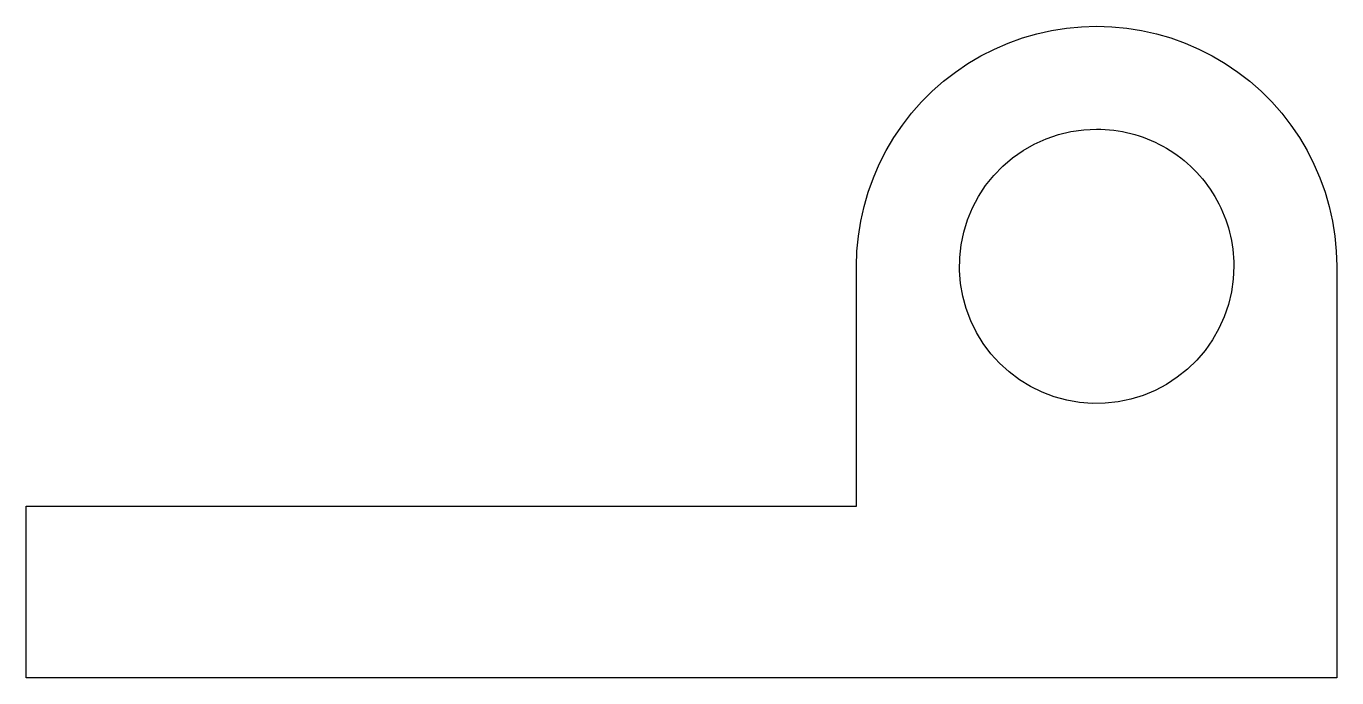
# Model space of a CAD drawing. Header units: metres. Extents: x -31.6 to 6.6, y 0 to 19.
import ezdxf

# ---------------------------------------------------------------- set-up
doc = ezdxf.new("R2010")
doc.units = ezdxf.units.M

msp = doc.modelspace()

# ---------------------------------------------------------------- linework, layer by layer
for points in [[(-7.4, 12), (-7.386, 12.44), (-7.345, 12.877), (-7.276, 13.312), (-7.18, 13.741), (-7.057, 14.163), (-6.908, 14.577), (-6.734, 14.98), (-6.534, 15.372), (-6.31, 15.751), (-6.063, 16.114), (-5.794, 16.462), (-5.503, 16.792), (-5.192, 17.103), (-4.862, 17.394), (-4.514, 17.663), (-4.151, 17.91), (-3.772, 18.134), (-3.38, 18.334), (-2.977, 18.508), (-2.563, 18.657), (-2.141, 18.78), (-1.712, 18.876), (-1.277, 18.945), (-0.84, 18.986), (-0.4, 19), (0.04, 18.986), (0.477, 18.945), (0.912, 18.876), (1.341, 18.78), (1.763, 18.657), (2.177, 18.508), (2.58, 18.334), (2.972, 18.134), (3.351, 17.91), (3.714, 17.663), (4.062, 17.394), (4.392, 17.103), (4.703, 16.792), (4.994, 16.462), (5.263, 16.114), (5.51, 15.751), (5.734, 15.372), (5.934, 14.98), (6.108, 14.577), (6.257, 14.163), (6.38, 13.741), (6.476, 13.312), (6.545, 12.877), (6.586, 12.44), (6.6, 12)], [(3.6, 12), (3.582, 11.624), (3.529, 11.25), (3.441, 10.884), (3.319, 10.528), (3.164, 10.184), (2.977, 9.857), (2.761, 9.548), (2.516, 9.262), (2.245, 9), (1.951, 8.764), (1.636, 8.557), (1.303, 8.381), (0.955, 8.236), (0.595, 8.126), (0.226, 8.049), (-0.149, 8.008), (-0.526, 8.002), (-0.901, 8.032), (-1.273, 8.096), (-1.636, 8.196), (-1.989, 8.329), (-2.327, 8.495), (-2.648, 8.692), (-2.95, 8.918), (-3.228, 9.172), (-3.482, 9.45), (-3.708, 9.752), (-3.905, 10.073), (-4.071, 10.411), (-4.204, 10.764), (-4.304, 11.127), (-4.368, 11.499), (-4.398, 11.874), (-4.392, 12.251), (-4.351, 12.626), (-4.274, 12.995), (-4.164, 13.355), (-4.019, 13.703), (-3.843, 14.036), (-3.636, 14.351), (-3.4, 14.645), (-3.138, 14.916), (-2.852, 15.161), (-2.543, 15.377), (-2.216, 15.564), (-1.872, 15.719), (-1.516, 15.841), (-1.15, 15.929), (-0.776, 15.982), (-0.4, 16)], [(-0.4, 16), (-0.274, 15.998), (-0.149, 15.992), (-0.024, 15.982), (0.101, 15.968), (0.226, 15.951), (0.35, 15.929), (0.473, 15.904), (0.595, 15.874), (0.716, 15.841), (0.836, 15.804), (0.955, 15.764), (1.072, 15.719), (1.189, 15.671), (1.303, 15.619), (1.416, 15.564), (1.527, 15.505), (1.636, 15.443), (1.743, 15.377), (1.848, 15.308), (1.951, 15.236), (2.052, 15.161), (2.15, 15.082), (2.245, 15), (2.338, 14.916), (2.428, 14.828), (2.516, 14.738), (2.6, 14.645), (2.682, 14.55), (2.761, 14.452), (2.836, 14.351), (2.908, 14.248), (2.977, 14.143), (3.043, 14.036), (3.105, 13.927), (3.164, 13.816), (3.219, 13.703), (3.271, 13.589), (3.319, 13.472), (3.364, 13.355), (3.404, 13.236), (3.441, 13.116), (3.474, 12.995), (3.504, 12.873), (3.529, 12.75), (3.551, 12.626), (3.568, 12.501), (3.582, 12.376), (3.592, 12.251), (3.598, 12.126), (3.6, 12)], [(-7.4, 5), (-7.4, 5.14), (-7.4, 5.28), (-7.4, 5.42), (-7.4, 5.56), (-7.4, 5.7), (-7.4, 5.84), (-7.4, 5.98), (-7.4, 6.12), (-7.4, 6.26), (-7.4, 6.4), (-7.4, 6.54), (-7.4, 6.68), (-7.4, 6.82), (-7.4, 6.96), (-7.4, 7.1), (-7.4, 7.24), (-7.4, 7.38), (-7.4, 7.52), (-7.4, 7.66), (-7.4, 7.8), (-7.4, 7.94), (-7.4, 8.08), (-7.4, 8.22), (-7.4, 8.36), (-7.4, 8.5), (-7.4, 8.64), (-7.4, 8.78), (-7.4, 8.92), (-7.4, 9.06), (-7.4, 9.2), (-7.4, 9.34), (-7.4, 9.48), (-7.4, 9.62), (-7.4, 9.76), (-7.4, 9.9), (-7.4, 10.04), (-7.4, 10.18), (-7.4, 10.32), (-7.4, 10.46), (-7.4, 10.6), (-7.4, 10.74), (-7.4, 10.88), (-7.4, 11.02), (-7.4, 11.16), (-7.4, 11.3), (-7.4, 11.44), (-7.4, 11.58), (-7.4, 11.72), (-7.4, 11.86), (-7.4, 12)], [(-7.4, 5), (-7.4, 5.14), (-7.4, 5.28), (-7.4, 5.42), (-7.4, 5.56), (-7.4, 5.7), (-7.4, 5.84), (-7.4, 5.98), (-7.4, 6.12), (-7.4, 6.26), (-7.4, 6.4), (-7.4, 6.54), (-7.4, 6.68), (-7.4, 6.82), (-7.4, 6.96), (-7.4, 7.1), (-7.4, 7.24), (-7.4, 7.38), (-7.4, 7.52), (-7.4, 7.66), (-7.4, 7.8), (-7.4, 7.94), (-7.4, 8.08), (-7.4, 8.22), (-7.4, 8.36), (-7.4, 8.5), (-7.4, 8.64), (-7.4, 8.78), (-7.4, 8.92), (-7.4, 9.06), (-7.4, 9.2), (-7.4, 9.34), (-7.4, 9.48), (-7.4, 9.62), (-7.4, 9.76), (-7.4, 9.9), (-7.4, 10.04), (-7.4, 10.18), (-7.4, 10.32), (-7.4, 10.46), (-7.4, 10.6), (-7.4, 10.74), (-7.4, 10.88), (-7.4, 11.02), (-7.4, 11.16), (-7.4, 11.3), (-7.4, 11.44), (-7.4, 11.58), (-7.4, 11.72), (-7.4, 11.86), (-7.4, 12)], [(6.6, 12), (6.6, 11.76), (6.6, 11.52), (6.6, 11.28), (6.6, 11.04), (6.6, 10.8), (6.6, 10.56), (6.6, 10.32), (6.6, 10.08), (6.6, 9.84), (6.6, 9.6), (6.6, 9.36), (6.6, 9.12), (6.6, 8.88), (6.6, 8.64), (6.6, 8.4), (6.6, 8.16), (6.6, 7.92), (6.6, 7.68), (6.6, 7.44), (6.6, 7.2), (6.6, 6.96), (6.6, 6.72), (6.6, 6.48), (6.6, 6.24), (6.6, 6), (6.6, 5.76), (6.6, 5.52), (6.6, 5.28), (6.6, 5.04), (6.6, 4.8), (6.6, 4.56), (6.6, 4.32), (6.6, 4.08), (6.6, 3.84), (6.6, 3.6), (6.6, 3.36), (6.6, 3.12), (6.6, 2.88), (6.6, 2.64), (6.6, 2.4), (6.6, 2.16), (6.6, 1.92), (6.6, 1.68), (6.6, 1.44), (6.6, 1.2), (6.6, 0.96), (6.6, 0.72), (6.6, 0.48), (6.6, 0.24), (6.6, 0)], [(-31.6, 0), (-31.6, 0.1), (-31.6, 0.2), (-31.6, 0.3), (-31.6, 0.4), (-31.6, 0.5), (-31.6, 0.6), (-31.6, 0.7), (-31.6, 0.8), (-31.6, 0.9), (-31.6, 1), (-31.6, 1.1), (-31.6, 1.2), (-31.6, 1.3), (-31.6, 1.4), (-31.6, 1.5), (-31.6, 1.6), (-31.6, 1.7), (-31.6, 1.8), (-31.6, 1.9), (-31.6, 2), (-31.6, 2.1), (-31.6, 2.2), (-31.6, 2.3), (-31.6, 2.4), (-31.6, 2.5), (-31.6, 2.6), (-31.6, 2.7), (-31.6, 2.8), (-31.6, 2.9), (-31.6, 3), (-31.6, 3.1), (-31.6, 3.2), (-31.6, 3.3), (-31.6, 3.4), (-31.6, 3.5), (-31.6, 3.6), (-31.6, 3.7), (-31.6, 3.8), (-31.6, 3.9), (-31.6, 4), (-31.6, 4.1), (-31.6, 4.2), (-31.6, 4.3), (-31.6, 4.4), (-31.6, 4.5), (-31.6, 4.6), (-31.6, 4.7), (-31.6, 4.8), (-31.6, 4.9), (-31.6, 5)], [(-31.6, 5), (-31.116, 5), (-30.632, 5), (-30.148, 5), (-29.664, 5), (-29.18, 5), (-28.696, 5), (-28.212, 5), (-27.728, 5), (-27.244, 5), (-26.76, 5), (-26.276, 5), (-25.792, 5), (-25.308, 5), (-24.824, 5), (-24.34, 5), (-23.856, 5), (-23.372, 5), (-22.888, 5), (-22.404, 5), (-21.92, 5), (-21.436, 5), (-20.952, 5), (-20.468, 5), (-19.984, 5), (-19.5, 5), (-19.016, 5), (-18.532, 5), (-18.048, 5), (-17.564, 5), (-17.08, 5), (-16.596, 5), (-16.112, 5), (-15.628, 5), (-15.144, 5), (-14.66, 5), (-14.176, 5), (-13.692, 5), (-13.208, 5), (-12.724, 5), (-12.24, 5), (-11.756, 5), (-11.272, 5), (-10.788, 5), (-10.304, 5), (-9.82, 5), (-9.336, 5), (-8.852, 5), (-8.368, 5), (-7.884, 5), (-7.4, 5)], [(-20, 5), (-19.748, 5), (-19.496, 5), (-19.244, 5), (-18.992, 5), (-18.74, 5), (-18.488, 5), (-18.236, 5), (-17.984, 5), (-17.732, 5), (-17.48, 5), (-17.228, 5), (-16.976, 5), (-16.724, 5), (-16.472, 5), (-16.22, 5), (-15.968, 5), (-15.716, 5), (-15.464, 5), (-15.212, 5), (-14.96, 5), (-14.708, 5), (-14.456, 5), (-14.204, 5), (-13.952, 5), (-13.7, 5), (-13.448, 5), (-13.196, 5), (-12.944, 5), (-12.692, 5), (-12.44, 5), (-12.188, 5), (-11.936, 5), (-11.684, 5), (-11.432, 5), (-11.18, 5), (-10.928, 5), (-10.676, 5), (-10.424, 5), (-10.172, 5), (-9.92, 5), (-9.668, 5), (-9.416, 5), (-9.164, 5), (-8.912, 5), (-8.66, 5), (-8.408, 5), (-8.156, 5), (-7.904, 5), (-7.652, 5), (-7.4, 5)], [(6.6, 0), (5.836, 0), (5.072, 0), (4.308, 0), (3.544, 0), (2.78, 0), (2.016, 0), (1.252, 0), (0.488, 0), (-0.276, 0), (-1.04, 0), (-1.804, 0), (-2.568, 0), (-3.332, 0), (-4.096, 0), (-4.86, 0), (-5.624, 0), (-6.388, 0), (-7.152, 0), (-7.916, 0), (-8.68, 0), (-9.444, 0), (-10.208, 0), (-10.972, 0), (-11.736, 0), (-12.5, 0), (-13.264, 0), (-14.028, 0), (-14.792, 0), (-15.556, 0), (-16.32, 0), (-17.084, 0), (-17.848, 0), (-18.612, 0), (-19.376, 0), (-20.14, 0), (-20.904, 0), (-21.668, 0), (-22.432, 0), (-23.196, 0), (-23.96, 0), (-24.724, 0), (-25.488, 0), (-26.252, 0), (-27.016, 0), (-27.78, 0), (-28.544, 0), (-29.308, 0), (-30.072, 0), (-30.836, 0), (-31.6, 0)]]:
    msp.add_lwpolyline(points)

doc.saveas('drawing.dxf')
